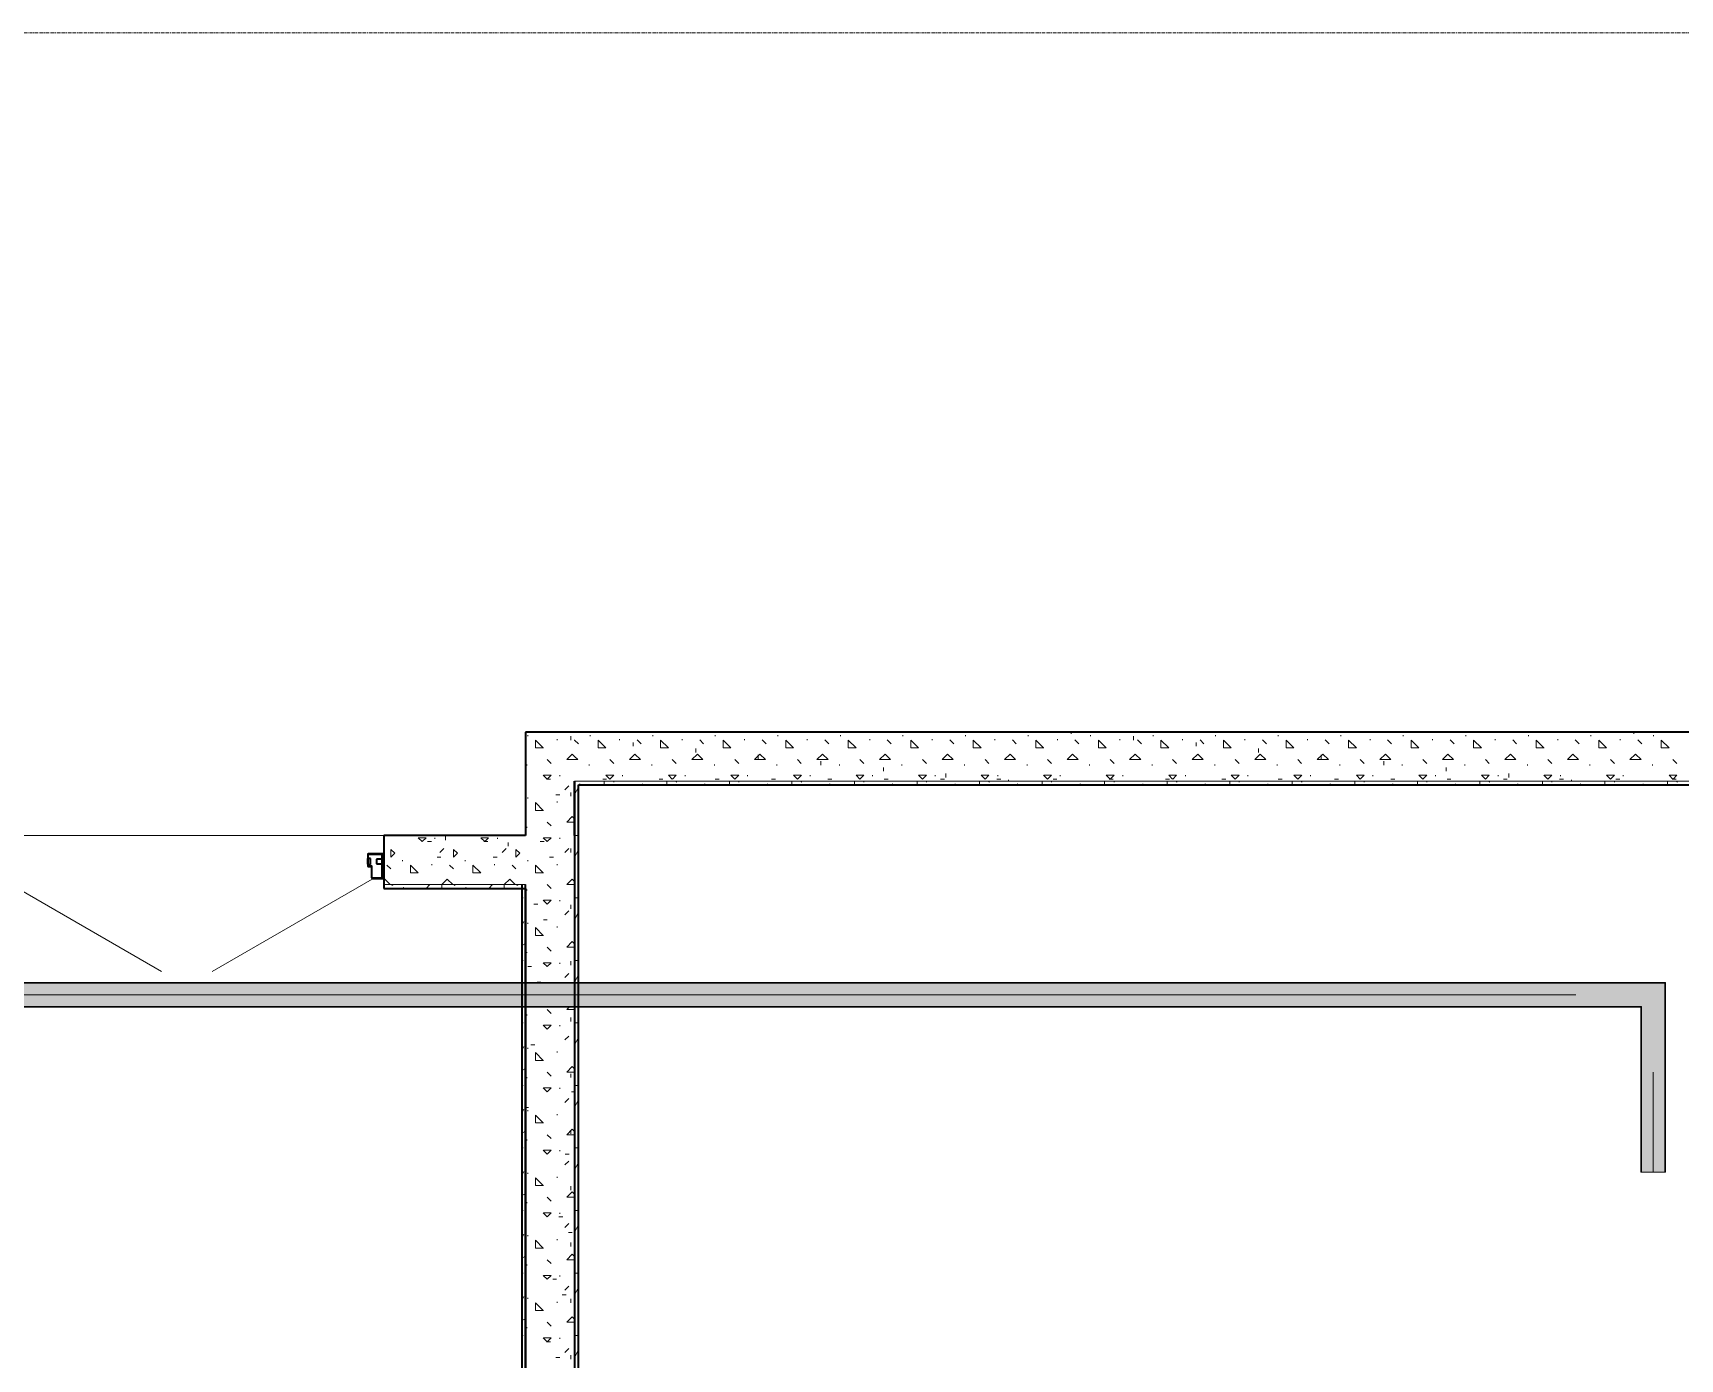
# Model space of a CAD drawing. Header units: millimetres. Extents: x -4948 to 42228, y -4856 to 69378.
# Drawn here: x 23359 to 30048, y 3105 to 8492 of the extents above; entities that cross this region are included whole.
import ezdxf

# ---------------------------------------------------------------- set-up
doc = ezdxf.new("R2010")
doc.units = ezdxf.units.MM
doc.linetypes.add('Линия сетки', pattern=[22.225, 12.7, -3.175, 3.175, -3.175])
for name, color, linetype, lineweight in [('A-DOOR', 31, 'Continuous', 13), ('A-DOOR-FRAM', 31, 'Continuous', 13), ('A-FLOR', 192, 'Continuous', 13), ('A-WALL', 113, 'Continuous', 13), ('A-WALL-PATT', 111, 'Continuous', 13), ('E-CABL-TRAY', 211, 'Continuous', 9), ('E-CABL-TRAY-CNTR', 211, 'Continuous', 9), ('I-WALL', 2, 'Continuous', 13), ('S-GRID', 1, 'Continuous', 30)]:
    doc.layers.add(name, color=color, linetype=linetype, lineweight=lineweight)

# ---------------------------------------------------------------- blocks, each defined once
blk = doc.blocks.new('27ELB-RD-AR-0000-BIM_rvt-1-1 этаж отм_ _0_000 лотки')
at = {"layer": 'A-DOOR', "color": 252, "lineweight": 18}
for p, q in [((23880.5, 4679.8), (23221.9, 5060.1)), ((24087.2, 4679.8), (24745.9, 5060.1))]:
    blk.add_line(p, q, dxfattribs=at)
at = {"layer": 'A-DOOR-FRAM', "color": 252, "lineweight": 35}
for p, q in [((24718.9, 5154.6), (24718.9, 5108.6)), ((24718.9, 5154.6), (24718.9, 5108.6)), ((24720.4, 5108.6), (24720.4, 5154.6)), ((24781.4, 5157.1), (24721.4, 5157.1)), ((24781.4, 5157.1), (24721.4, 5157.1)), ((24721.4, 5155.6), (24781.4, 5155.6)), ((24777.4, 5153.6), (24782.4, 5153.6)), ((24777.4, 5060.6), (24777.4, 5153.6)), ((24782.4, 5154.6), (24782.4, 5137.1)), ((24783.9, 5137.1), (24783.9, 5154.6)), ((24729.7, 5138.6), (24720.4, 5138.6)), ((24720.4, 5113.6), (24729.7, 5113.6)), ((24732.9, 5107.6), (24721.4, 5107.6)), ((24721.4, 5106.1), (24732.9, 5106.1)), ((24721.4, 5106.1), (24732.9, 5106.1)), ((24729.7, 5113.6), (24729.7, 5138.6)), ((24733.9, 5105.1), (24733.9, 5059.6)), ((24733.9, 5105.1), (24733.9, 5059.6)), ((24735.4, 5059.6), (24735.4, 5105.1)), ((24753.9, 5135.1), (24753.9, 5117.2)), ((24756.4, 5135.1), (24753.9, 5135.1)), ((24753.9, 5117.2), (24756.4, 5117.2)), ((24777.4, 5135.1), (24756.4, 5135.1)), ((24756.4, 5117.2), (24777.4, 5117.2)), ((24782.4, 5137.1), (24782.4, 5077.1)), ((24782.4, 5137.1), (24783.9, 5137.1)), ((24782.4, 5111.6), (24785.4, 5111.6)), ((24785.4, 5140.6), (24783.9, 5140.6)), ((24783.9, 5137.1), (24783.9, 5111.6)), ((24785.4, 5111.6), (24785.4, 5140.6)), ((24781.4, 5058.6), (24736.4, 5058.6)), ((24736.4, 5057.1), (24781.4, 5057.1)), ((24736.4, 5057.1), (24781.4, 5057.1)), ((24777.4, 5060.6), (24782.4, 5060.6)), ((24782.4, 5077.1), (24783.9, 5077.1)), ((24782.4, 5077.1), (24782.4, 5059.6)), ((24783.9, 5059.6), (24783.9, 5077.1))]:
    blk.add_line(p, q, dxfattribs=at)
for centre, radius, start, end in [((24721.4, 5154.6), 2.5, 90, 180), ((24721.4, 5154.6), 2.5, 90, 180), ((24721.4, 5154.6), 1, 90, 180), ((24781.4, 5154.6), 2.5, 0, 90), ((24781.4, 5154.6), 2.5, 0, 90), ((24781.4, 5154.6), 1, 0, 90), ((24815.9, 5126.1), 98.3, 170.85216, 189.14784), ((24721.4, 5108.6), 2.5, 180, 270), ((24721.4, 5108.6), 2.5, 180, 270), ((24721.4, 5108.6), 1, 180, 270), ((24732.9, 5105.1), 2.5, 0, 90), ((24732.9, 5105.1), 1, 0, 90), ((24732.9, 5105.1), 1, 0, 90), ((24736.4, 5059.6), 2.5, 180, 270), ((24736.4, 5059.6), 2.5, 180, 270), ((24736.4, 5059.6), 1, 180, 270), ((24781.4, 5059.6), 2.5, 270, 0), ((24781.4, 5059.6), 1, 270, 0), ((24781.4, 5059.6), 2.5, 270, 0)]:
    blk.add_arc(centre, radius, start, end, dxfattribs=at)
at = {"layer": 'A-FLOR', "color": 252, "lineweight": 9}
blk.add_line((24783.9, 5232.1), (23183.9, 5232.1), dxfattribs=at)
at = {"layer": 'A-WALL', "color": 252, "lineweight": 9}
for p, q in [((25558.9, 5452.1), (33108.7, 5452.1)), ((33108.7, 5452.1), (25558.9, 5452.1)), ((24783.9, 5032.1), (25343.9, 5032.1)), ((25343.9, 5032.1), (24783.9, 5032.1)), ((25358.9, 5032.1), (25343.9, 5032.1)), ((25358.9, 5017.1), (25358.9, 5032.1))]:
    blk.add_line(p, q, dxfattribs=at)
at = {"layer": 'A-WALL-PATT', "color": 252, "linetype": 'Continuous', "lineweight": 9}
for p, q in [((25368.2, 5635.6), (25368.2, 5639.6)), ((25400, 5588), (25400, 5619.7)), ((25431.7, 5588), (25400, 5619.7)), ((25487.3, 5619.7), (25487.3, 5623.7)), ((25508, 5651.5), (25523.8, 5651.5)), ((25542.9, 5619.7), (25542.9, 5635.6)), ((25558.9, 5619.6), (25558.7, 5619.8)), ((25574.6, 5603.9), (25558.9, 5619.6)), ((25574.6, 5651.5), (25574.6, 5652.1)), ((25574.7, 5651.6), (25575.2, 5652.1)), ((25622.2, 5635.6), (25622.2, 5639.6)), ((25654, 5588), (25654, 5619.7)), ((25685.7, 5588), (25654, 5619.7)), ((25736.5, 5651.5), (25752.4, 5651.5)), ((25741.3, 5619.7), (25741.3, 5623.7)), ((25828.6, 5603.9), (25812.7, 5619.8)), ((25828.6, 5651.5), (25828.6, 5652.1)), ((25828.7, 5651.6), (25829.2, 5652.1)), ((25876.2, 5635.6), (25876.2, 5639.6)), ((25908, 5588), (25908, 5619.7)), ((25939.7, 5588), (25908, 5619.7)), ((25965.2, 5651.5), (25981, 5651.5)), ((25995.3, 5619.7), (25995.3, 5623.7)), ((26082.6, 5603.9), (26066.7, 5619.8)), ((26082.6, 5651.5), (26082.6, 5652.1)), ((26082.7, 5651.6), (26083.2, 5652.1)), ((26130.2, 5635.6), (26130.2, 5639.6)), ((26162, 5588), (26162, 5619.7)), ((26193.7, 5588), (26162, 5619.7)), ((26193.8, 5651.5), (26209.6, 5651.5)), ((26249.3, 5619.7), (26249.3, 5623.7)), ((26336.6, 5603.9), (26320.7, 5619.8)), ((26336.6, 5651.5), (26336.6, 5652.1)), ((26336.7, 5651.6), (26337.2, 5652.1)), ((26384.2, 5635.6), (26384.2, 5639.6)), ((26416, 5588), (26416, 5619.7)), ((26447.7, 5588), (26416, 5619.7)), ((26422.3, 5651.5), (26438.2, 5651.5)), ((26503.3, 5619.7), (26503.3, 5623.7)), ((26590.6, 5603.9), (26574.7, 5619.8)), ((26590.6, 5651.5), (26590.6, 5652.1)), ((26590.7, 5651.6), (26591.2, 5652.1)), ((26638.2, 5635.6), (26638.2, 5639.6)), ((26650.9, 5651.5), (26666.8, 5651.5)), ((26670, 5588), (26670, 5619.7)), ((26701.7, 5588), (26670, 5619.7)), ((26757.3, 5619.7), (26757.3, 5623.7)), ((26844.6, 5603.9), (26828.7, 5619.8)), ((26844.6, 5651.5), (26844.6, 5652.1)), ((26844.7, 5651.6), (26845.2, 5652.1)), ((26879.5, 5651.5), (26895.4, 5651.5)), ((26892.2, 5635.6), (26892.2, 5639.6)), ((26924, 5588), (26924, 5619.7)), ((26955.7, 5588), (26924, 5619.7)), ((27011.3, 5619.7), (27011.3, 5623.7)), ((27098.6, 5603.9), (27082.7, 5619.8)), ((27098.6, 5651.5), (27098.6, 5652.1)), ((27098.7, 5651.6), (27099.2, 5652.1)), ((27108.1, 5651.5), (27124, 5651.5)), ((27146.2, 5635.6), (27146.2, 5639.6)), ((27178, 5588), (27178, 5619.7)), ((27209.7, 5588), (27178, 5619.7)), ((27265.3, 5619.7), (27265.3, 5623.7)), ((27336.7, 5651.5), (27352.6, 5651.5)), ((27352.6, 5603.9), (27336.7, 5619.8)), ((27352.6, 5651.5), (27352.6, 5652.1)), ((27352.7, 5651.6), (27353.2, 5652.1)), ((27400.2, 5635.6), (27400.2, 5639.6)), ((27432, 5588), (27432, 5619.7)), ((27463.7, 5588), (27432, 5619.7)), ((27519.3, 5619.7), (27519.3, 5623.7)), ((27565.3, 5651.5), (27581.2, 5651.5)), ((27574.9, 5645.1), (27574.9, 5652.1)), ((27606.6, 5603.9), (27590.7, 5619.8)), ((27606.6, 5651.5), (27606.6, 5652.1)), ((27606.7, 5651.6), (27607.2, 5652.1)), ((27654.2, 5635.6), (27654.2, 5639.6)), ((27686, 5588), (27686, 5619.7)), ((27717.7, 5588), (27686, 5619.7)), ((27773.3, 5619.7), (27773.3, 5623.7)), ((27793.9, 5651.5), (27809.8, 5651.5)), ((27828.9, 5619.7), (27828.9, 5635.6)), ((27860.6, 5603.9), (27844.7, 5619.8)), ((27860.6, 5651.5), (27860.6, 5652.1)), ((27860.7, 5651.6), (27861.2, 5652.1)), ((27908.2, 5635.6), (27908.2, 5639.6)), ((27940, 5588), (27940, 5619.7)), ((27971.7, 5588), (27940, 5619.7)), ((28022.5, 5651.5), (28038.4, 5651.5)), ((28027.3, 5619.7), (28027.3, 5623.7)), ((28114.6, 5603.9), (28098.7, 5619.8)), ((28114.6, 5651.5), (28114.6, 5652.1)), ((28114.7, 5651.6), (28115.2, 5652.1)), ((28162.2, 5635.6), (28162.2, 5639.6)), ((28194, 5588), (28194, 5619.7)), ((28225.7, 5588), (28194, 5619.7)), ((28251.1, 5651.5), (28267, 5651.5)), ((28281.3, 5619.7), (28281.3, 5623.7)), ((28368.6, 5603.9), (28352.7, 5619.8)), ((28368.6, 5651.5), (28368.6, 5652.1)), ((28368.7, 5651.6), (28369.2, 5652.1)), ((28416.2, 5635.6), (28416.2, 5639.6)), ((28448, 5588), (28448, 5619.7)), ((28479.7, 5588), (28448, 5619.7)), ((28479.7, 5651.5), (28495.6, 5651.5)), ((28535.3, 5619.7), (28535.3, 5623.7)), ((28622.6, 5603.9), (28606.7, 5619.8)), ((28622.6, 5651.5), (28622.6, 5652.1)), ((28622.7, 5651.6), (28623.2, 5652.1)), ((28670.2, 5635.6), (28670.2, 5639.6)), ((28702, 5588), (28702, 5619.7)), ((28733.7, 5588), (28702, 5619.7)), ((28708.3, 5651.5), (28724.2, 5651.5)), ((28789.3, 5619.7), (28789.3, 5623.7)), ((28876.6, 5603.9), (28860.7, 5619.8)), ((28876.6, 5651.5), (28876.6, 5652.1)), ((28876.7, 5651.6), (28877.2, 5652.1)), ((28924.2, 5635.6), (28924.2, 5639.6)), ((28936.9, 5651.5), (28952.8, 5651.5)), ((28956, 5588), (28956, 5619.7)), ((28987.7, 5588), (28956, 5619.7)), ((29043.3, 5619.7), (29043.3, 5623.7)), ((29130.6, 5603.9), (29114.7, 5619.8)), ((29130.6, 5651.5), (29130.6, 5652.1)), ((29130.7, 5651.6), (29131.2, 5652.1)), ((29165.5, 5651.5), (29181.4, 5651.5)), ((29178.2, 5635.6), (29178.2, 5639.6)), ((29210, 5588), (29210, 5619.7)), ((29241.7, 5588), (29210, 5619.7)), ((29297.3, 5619.7), (29297.3, 5623.7)), ((29384.6, 5603.9), (29368.7, 5619.8)), ((29384.6, 5651.5), (29384.6, 5652.1)), ((29384.7, 5651.6), (29385.2, 5652.1)), ((29394.1, 5651.5), (29410, 5651.5)), ((29432.2, 5635.6), (29432.2, 5639.6)), ((29464, 5588), (29464, 5619.7)), ((29495.7, 5588), (29464, 5619.7)), ((29551.3, 5619.7), (29551.3, 5623.7)), ((29622.7, 5651.5), (29638.6, 5651.5)), ((29638.6, 5603.9), (29622.7, 5619.8)), ((29638.6, 5651.5), (29638.6, 5652.1)), ((29638.7, 5651.6), (29639.2, 5652.1)), ((29686.2, 5635.6), (29686.2, 5639.6)), ((29718, 5588), (29718, 5619.7)), ((29749.7, 5588), (29718, 5619.7)), ((29805.3, 5619.7), (29805.3, 5623.7)), ((29851.3, 5651.5), (29867.2, 5651.5)), ((29860.9, 5645.1), (29860.9, 5652.1)), ((29892.6, 5603.9), (29876.7, 5619.8)), ((29892.6, 5651.5), (29892.6, 5652.1)), ((29892.7, 5651.6), (29893.2, 5652.1)), ((29940.2, 5635.6), (29940.2, 5639.6)), ((29972, 5588), (29972, 5619.7)), ((30003.7, 5588), (29972, 5619.7)), ((25400, 5588), (25431.8, 5588)), ((25527, 5540.4), (25549.4, 5562.8)), ((25558.9, 5553.4), (25549.4, 5562.8)), ((25571.9, 5540.4), (25558.9, 5553.4)), ((25654, 5588), (25685.8, 5588)), ((25781, 5540.4), (25803.4, 5562.8)), ((25796.9, 5594.3), (25796.9, 5610.2)), ((25825.9, 5540.4), (25803.4, 5562.8)), ((25908, 5588), (25939.8, 5588)), ((26035, 5540.4), (26057.4, 5562.8)), ((26050.9, 5568.9), (26050.9, 5584.8)), ((26079.9, 5540.4), (26057.4, 5562.8)), ((26162, 5588), (26193.8, 5588)), ((26289, 5540.4), (26311.4, 5562.8)), ((26304.9, 5543.5), (26304.9, 5559.4)), ((26333.9, 5540.4), (26311.4, 5562.8)), ((26416, 5588), (26447.8, 5588)), ((26543, 5540.4), (26565.4, 5562.8)), ((26587.9, 5540.4), (26565.4, 5562.8)), ((26670, 5588), (26701.8, 5588)), ((26797, 5540.4), (26819.4, 5562.8)), ((26841.9, 5540.4), (26819.4, 5562.8)), ((26924, 5588), (26955.8, 5588)), ((27051, 5540.4), (27073.4, 5562.8)), ((27095.9, 5540.4), (27073.4, 5562.8)), ((27178, 5588), (27209.8, 5588)), ((27305, 5540.4), (27327.4, 5562.8)), ((27349.9, 5540.4), (27327.4, 5562.8)), ((27432, 5588), (27463.8, 5588)), ((27559, 5540.4), (27581.4, 5562.8)), ((27603.9, 5540.4), (27581.4, 5562.8)), ((27686, 5588), (27717.8, 5588)), ((27813, 5540.4), (27835.4, 5562.8)), ((27857.9, 5540.4), (27835.4, 5562.8)), ((27940, 5588), (27971.8, 5588)), ((28067, 5540.4), (28089.4, 5562.8)), ((28082.9, 5594.3), (28082.9, 5610.2)), ((28111.9, 5540.4), (28089.4, 5562.8)), ((28194, 5588), (28225.8, 5588)), ((28321, 5540.4), (28343.4, 5562.8)), ((28336.9, 5568.9), (28336.9, 5584.8)), ((28365.9, 5540.4), (28343.4, 5562.8)), ((28448, 5588), (28479.7, 5588)), ((28575, 5540.4), (28597.4, 5562.8)), ((28590.9, 5543.5), (28590.9, 5559.4)), ((28619.9, 5540.4), (28597.4, 5562.8)), ((28702, 5588), (28733.8, 5588)), ((28829, 5540.4), (28851.4, 5562.8)), ((28873.9, 5540.4), (28851.4, 5562.8)), ((28956, 5588), (28987.8, 5588)), ((29083, 5540.4), (29105.4, 5562.8)), ((29127.9, 5540.4), (29105.4, 5562.8)), ((29210, 5588), (29241.8, 5588)), ((29337, 5540.4), (29359.4, 5562.8)), ((29381.9, 5540.4), (29359.4, 5562.8)), ((29464, 5588), (29495.8, 5588)), ((29591, 5540.4), (29613.4, 5562.8)), ((29635.9, 5540.4), (29613.4, 5562.8)), ((29718, 5588), (29749.8, 5588)), ((29845, 5540.4), (29867.4, 5562.8)), ((29889.9, 5540.4), (29867.4, 5562.8)), ((29972, 5588), (30003.8, 5588)), ((25364.3, 5516.6), (25364.3, 5520.5)), ((25463.5, 5524.5), (25447.6, 5540.4)), ((25527, 5540.4), (25558.9, 5540.4)), ((25558.9, 5540.4), (25571.9, 5540.4)), ((25618.3, 5516.6), (25618.3, 5520.5)), ((25717.5, 5524.5), (25701.6, 5540.4)), ((25781, 5540.4), (25825.9, 5540.4)), ((25872.3, 5516.6), (25872.3, 5520.5)), ((25971.5, 5524.5), (25955.6, 5540.4)), ((26035, 5540.4), (26079.9, 5540.4)), ((26126.3, 5516.6), (26126.3, 5520.5)), ((26225.5, 5524.5), (26209.6, 5540.4)), ((26289, 5540.4), (26333.9, 5540.4)), ((26380.3, 5516.6), (26380.3, 5520.5)), ((26479.5, 5524.5), (26463.6, 5540.4)), ((26543, 5540.4), (26587.9, 5540.4)), ((26558.9, 5518.1), (26558.9, 5534)), ((26634.3, 5516.6), (26634.3, 5520.5)), ((26733.5, 5524.5), (26717.6, 5540.4)), ((26797, 5540.4), (26841.9, 5540.4)), ((26812.9, 5492.7), (26812.9, 5508.6)), ((26888.3, 5516.6), (26888.3, 5520.5)), ((26987.5, 5524.5), (26971.6, 5540.4)), ((27051, 5540.4), (27095.9, 5540.4)), ((27142.3, 5516.6), (27142.3, 5520.5)), ((27241.5, 5524.5), (27225.6, 5540.4)), ((27305, 5540.4), (27349.9, 5540.4)), ((27396.3, 5516.6), (27396.3, 5520.5)), ((27495.5, 5524.5), (27479.6, 5540.4)), ((27559, 5540.4), (27603.9, 5540.4)), ((27650.3, 5516.6), (27650.3, 5520.5)), ((27749.5, 5524.5), (27733.6, 5540.4)), ((27813, 5540.4), (27857.9, 5540.4)), ((27904.3, 5516.6), (27904.3, 5520.5)), ((28003.5, 5524.5), (27987.6, 5540.4)), ((28067, 5540.4), (28111.9, 5540.4)), ((28158.3, 5516.6), (28158.3, 5520.5)), ((28257.5, 5524.5), (28241.6, 5540.4)), ((28321, 5540.4), (28365.9, 5540.4)), ((28412.3, 5516.6), (28412.3, 5520.5)), ((28511.5, 5524.5), (28495.6, 5540.4)), ((28575, 5540.4), (28619.9, 5540.4)), ((28666.3, 5516.6), (28666.3, 5520.5)), ((28765.5, 5524.5), (28749.6, 5540.4)), ((28829, 5540.4), (28873.9, 5540.4)), ((28844.9, 5518.1), (28844.9, 5534)), ((28920.3, 5516.6), (28920.3, 5520.5)), ((29019.5, 5524.5), (29003.6, 5540.4)), ((29083, 5540.4), (29127.9, 5540.4)), ((29098.9, 5492.7), (29098.9, 5508.6)), ((29174.3, 5516.6), (29174.3, 5520.5)), ((29273.5, 5524.5), (29257.6, 5540.4)), ((29337, 5540.4), (29381.9, 5540.4)), ((29428.3, 5516.6), (29428.3, 5520.5)), ((29527.5, 5524.5), (29511.6, 5540.4)), ((29591, 5540.4), (29635.9, 5540.4)), ((29682.3, 5516.6), (29682.3, 5520.5)), ((29781.5, 5524.5), (29765.6, 5540.4)), ((29845, 5540.4), (29889.9, 5540.4)), ((29936.3, 5516.6), (29936.3, 5520.5)), ((30035.5, 5524.5), (30019.6, 5540.4)), ((25447.6, 5461), (25431.7, 5476.9)), ((25431.8, 5476.9), (25463.5, 5476.9)), ((25444.5, 5461), (25460.3, 5461)), ((25447.7, 5461.1), (25463.6, 5476.9)), ((25499.2, 5472.9), (25499.2, 5476.9)), ((25519.1, 5417.4), (25535, 5433.3)), ((25558.9, 5397.9), (25573.9, 5427.9)), ((25578.5, 5437.1), (25580.7, 5441.5)), ((25673, 5461), (25688.9, 5461)), ((25679.4, 5437.1), (25679.4, 5452.1)), ((25701.6, 5461), (25685.7, 5476.9)), ((25685.8, 5476.9), (25717.5, 5476.9)), ((25701.7, 5461.1), (25717.6, 5476.9)), ((25717.4, 5448.2), (25719.3, 5452.1)), ((25753.2, 5472.9), (25753.2, 5476.9)), ((25771.3, 5437.1), (25774.3, 5438.6)), ((25832.5, 5437.1), (25834.7, 5441.5)), ((25901.7, 5461), (25917.5, 5461)), ((25933.4, 5437.1), (25933.4, 5452.1)), ((25955.6, 5461), (25939.7, 5476.9)), ((25939.8, 5476.9), (25971.5, 5476.9)), ((25955.7, 5461.1), (25971.6, 5476.9)), ((25971.4, 5448.2), (25973.3, 5452.1)), ((26007.2, 5472.9), (26007.2, 5476.9)), ((26025.3, 5437.1), (26028.3, 5438.6)), ((26086.5, 5437.1), (26088.7, 5441.5)), ((26130.2, 5461), (26146.1, 5461)), ((26187.4, 5437.1), (26187.4, 5452.1)), ((26209.6, 5461), (26193.7, 5476.9)), ((26193.8, 5476.9), (26225.5, 5476.9)), ((26209.7, 5461.1), (26225.6, 5476.9)), ((26225.4, 5448.2), (26227.3, 5452.1)), ((26261.2, 5472.9), (26261.2, 5476.9)), ((26279.3, 5437.1), (26282.3, 5438.6)), ((26340.5, 5437.1), (26342.7, 5441.5)), ((26358.8, 5461), (26374.7, 5461)), ((26441.4, 5437.1), (26441.4, 5452.1)), ((26463.6, 5461), (26447.7, 5476.9)), ((26447.8, 5476.9), (26479.5, 5476.9)), ((26463.7, 5461.1), (26479.6, 5476.9)), ((26479.4, 5448.2), (26481.3, 5452.1)), ((26515.2, 5472.9), (26515.2, 5476.9)), ((26533.3, 5437.1), (26536.3, 5438.6)), ((26587.4, 5461), (26603.3, 5461)), ((26594.5, 5437.1), (26596.7, 5441.5)), ((26695.4, 5437.1), (26695.4, 5452.1)), ((26717.6, 5461), (26701.7, 5476.9)), ((26701.8, 5476.9), (26733.5, 5476.9)), ((26717.7, 5461.1), (26733.6, 5476.9)), ((26733.4, 5448.2), (26735.3, 5452.1)), ((26769.2, 5472.9), (26769.2, 5476.9)), ((26787.3, 5437.1), (26790.3, 5438.6)), ((26816, 5461), (26831.9, 5461)), ((26848.5, 5437.1), (26850.7, 5441.5)), ((26949.4, 5437.1), (26949.4, 5452.1)), ((26971.6, 5461), (26955.7, 5476.9)), ((26955.8, 5476.9), (26987.5, 5476.9)), ((26971.7, 5461.1), (26987.6, 5476.9)), ((26987.4, 5448.2), (26989.3, 5452.1)), ((27023.2, 5472.9), (27023.2, 5476.9)), ((27041.3, 5437.1), (27044.3, 5438.6)), ((27044.6, 5461), (27060.5, 5461)), ((27066.9, 5467.3), (27066.9, 5483.2)), ((27102.5, 5437.1), (27104.7, 5441.5)), ((27203.4, 5437.1), (27203.4, 5452.1)), ((27225.6, 5461), (27209.7, 5476.9)), ((27209.8, 5476.9), (27241.5, 5476.9)), ((27225.7, 5461.1), (27241.6, 5476.9)), ((27241.4, 5448.2), (27243.3, 5452.1)), ((27273.2, 5461), (27289.1, 5461)), ((27277.2, 5472.9), (27277.2, 5476.9)), ((27295.3, 5437.1), (27298.3, 5438.6)), ((27320.9, 5452.1), (27320.9, 5457.8)), ((27356.5, 5437.1), (27358.7, 5441.5)), ((27457.4, 5437.1), (27457.4, 5452.1)), ((27479.6, 5461), (27463.7, 5476.9)), ((27463.8, 5476.9), (27495.5, 5476.9)), ((27479.7, 5461.1), (27495.6, 5476.9)), ((27495.4, 5448.2), (27497.3, 5452.1)), ((27501.8, 5461), (27517.7, 5461)), ((27531.2, 5472.9), (27531.2, 5476.9)), ((27549.3, 5437.1), (27552.3, 5438.6)), ((27610.5, 5437.1), (27612.7, 5441.5)), ((27711.4, 5437.1), (27711.4, 5452.1)), ((27733.6, 5461), (27717.7, 5476.9)), ((27717.8, 5476.9), (27749.5, 5476.9)), ((27730.4, 5461), (27746.3, 5461)), ((27733.7, 5461.1), (27749.6, 5476.9)), ((27749.4, 5448.2), (27751.3, 5452.1)), ((27785.2, 5472.9), (27785.2, 5476.9)), ((27803.3, 5437.1), (27806.3, 5438.6)), ((27864.5, 5437.1), (27866.7, 5441.5)), ((27959, 5461), (27974.9, 5461)), ((27965.4, 5437.1), (27965.4, 5452.1)), ((27987.6, 5461), (27971.7, 5476.9)), ((27971.8, 5476.9), (28003.5, 5476.9)), ((27987.7, 5461.1), (28003.6, 5476.9)), ((28003.4, 5448.2), (28005.3, 5452.1)), ((28039.2, 5472.9), (28039.2, 5476.9)), ((28057.3, 5437.1), (28060.3, 5438.6)), ((28118.5, 5437.1), (28120.7, 5441.5)), ((28187.6, 5461), (28203.5, 5461)), ((28219.4, 5437.1), (28219.4, 5452.1)), ((28241.6, 5461), (28225.7, 5476.9)), ((28225.8, 5476.9), (28257.5, 5476.9)), ((28241.7, 5461.1), (28257.6, 5476.9)), ((28257.4, 5448.2), (28259.3, 5452.1)), ((28293.2, 5472.9), (28293.2, 5476.9)), ((28311.3, 5437.1), (28314.3, 5438.6)), ((28372.5, 5437.1), (28374.7, 5441.5)), ((28416.2, 5461), (28432.1, 5461)), ((28473.4, 5437.1), (28473.4, 5452.1)), ((28495.6, 5461), (28479.7, 5476.9)), ((28479.7, 5476.9), (28511.5, 5476.9)), ((28495.7, 5461.1), (28511.6, 5476.9)), ((28511.4, 5448.2), (28513.3, 5452.1)), ((28547.2, 5472.9), (28547.2, 5476.9)), ((28565.3, 5437.1), (28568.3, 5438.6)), ((28626.5, 5437.1), (28628.7, 5441.5)), ((28644.8, 5461), (28660.7, 5461)), ((28727.4, 5437.1), (28727.4, 5452.1)), ((28749.6, 5461), (28733.7, 5476.9)), ((28733.8, 5476.9), (28765.5, 5476.9)), ((28749.7, 5461.1), (28765.6, 5476.9)), ((28765.4, 5448.2), (28767.3, 5452.1)), ((28801.2, 5472.9), (28801.2, 5476.9)), ((28819.3, 5437.1), (28822.3, 5438.6)), ((28873.4, 5461), (28889.3, 5461)), ((28880.5, 5437.1), (28882.7, 5441.5)), ((28981.4, 5437.1), (28981.4, 5452.1)), ((29003.6, 5461), (28987.7, 5476.9)), ((28987.8, 5476.9), (29019.5, 5476.9)), ((29003.7, 5461.1), (29019.6, 5476.9)), ((29019.4, 5448.2), (29021.3, 5452.1)), ((29055.2, 5472.9), (29055.2, 5476.9)), ((29073.3, 5437.1), (29076.3, 5438.6)), ((29102, 5461), (29117.9, 5461)), ((29134.5, 5437.1), (29136.7, 5441.5)), ((29235.4, 5437.1), (29235.4, 5452.1)), ((29257.6, 5461), (29241.7, 5476.9)), ((29241.8, 5476.9), (29273.5, 5476.9)), ((29257.7, 5461.1), (29273.6, 5476.9)), ((29273.4, 5448.2), (29275.3, 5452.1)), ((29309.2, 5472.9), (29309.2, 5476.9)), ((29327.3, 5437.1), (29330.3, 5438.6)), ((29330.6, 5461), (29346.5, 5461)), ((29352.9, 5467.3), (29352.9, 5483.2)), ((29388.5, 5437.1), (29390.7, 5441.5)), ((29489.4, 5437.1), (29489.4, 5452.1)), ((29511.6, 5461), (29495.7, 5476.9)), ((29495.8, 5476.9), (29527.5, 5476.9)), ((29511.7, 5461.1), (29527.6, 5477)), ((29527.4, 5448.2), (29529.3, 5452.1)), ((29559.2, 5461), (29575.1, 5461)), ((29563.2, 5472.9), (29563.2, 5476.9)), ((29581.3, 5437.1), (29584.3, 5438.6)), ((29606.9, 5452.1), (29606.9, 5457.8)), ((29642.5, 5437.1), (29644.7, 5441.5)), ((29743.4, 5437.1), (29743.4, 5452.1)), ((29765.6, 5461), (29749.7, 5476.9)), ((29749.8, 5476.9), (29781.5, 5476.9)), ((29765.7, 5461.1), (29781.6, 5477)), ((29781.4, 5448.2), (29783.3, 5452.1)), ((29787.8, 5461), (29803.7, 5461)), ((29817.2, 5472.9), (29817.2, 5476.9)), ((29835.3, 5437.1), (29838.3, 5438.6)), ((29896.5, 5437.1), (29898.7, 5441.5)), ((29997.4, 5437.1), (29997.4, 5452.1)), ((30019.6, 5461), (30003.7, 5476.9)), ((30003.8, 5476.9), (30035.5, 5476.9)), ((30016.4, 5461), (30032.3, 5461)), ((30019.7, 5461.1), (30035.6, 5477)), ((30035.4, 5448.2), (30037.3, 5452.1)), ((25368.2, 5381.6), (25368.2, 5385.6)), ((25400, 5334), (25400, 5365.7)), ((25431.7, 5334), (25400, 5365.7)), ((25482.5, 5397.5), (25498.4, 5397.5)), ((25487.3, 5365.7), (25487.3, 5369.7)), ((25542.9, 5391.1), (25542.9, 5407)), ((25558.9, 5365.6), (25558.7, 5365.8)), ((25400, 5334), (25431.8, 5334)), ((25463.5, 5270.5), (25447.6, 5286.4)), ((25527, 5286.4), (25549.4, 5308.8)), ((25527, 5286.4), (25558.9, 5286.4)), ((25558.9, 5299.4), (25549.4, 5308.8)), ((24939.6, 5207), (24923.7, 5222.9)), ((24923.8, 5222.9), (24955.5, 5222.9)), ((24939.7, 5207.1), (24955.6, 5222.9)), ((24991.2, 5218.9), (24991.2, 5222.9)), ((25034.9, 5213.3), (25034.9, 5229.2)), ((25193.6, 5207), (25177.7, 5222.9)), ((25177.8, 5222.9), (25209.5, 5222.9)), ((25193.7, 5207.1), (25209.6, 5222.9)), ((25245.2, 5218.9), (25245.2, 5222.9)), ((25364.3, 5262.6), (25364.3, 5266.5)), ((25447.6, 5207), (25431.7, 5222.9)), ((25431.8, 5222.9), (25463.5, 5222.9)), ((25447.7, 5207.1), (25463.6, 5222.9)), ((25499.2, 5218.9), (25499.2, 5222.9)), ((25558.9, 5232.4), (25573.9, 5232.4)), ((24828.5, 5159.4), (24812.6, 5175.3)), ((24812.6, 5143.5), (24812.6, 5175.2)), ((24812.7, 5143.6), (24828.6, 5159.4)), ((24961.8, 5207), (24977.7, 5207)), ((25011.1, 5163.4), (25027, 5179.3)), ((25082.5, 5159.4), (25066.6, 5175.3)), ((25066.6, 5143.5), (25066.6, 5175.2)), ((25066.7, 5143.6), (25082.6, 5159.4)), ((25190.5, 5207), (25206.3, 5207)), ((25265.1, 5163.4), (25281, 5179.3)), ((25288.9, 5187.9), (25288.9, 5203.8)), ((25336.5, 5159.4), (25320.6, 5175.3)), ((25320.6, 5143.5), (25320.6, 5175.2)), ((25320.7, 5143.6), (25336.6, 5159.4)), ((25419, 5207), (25434.9, 5207)), ((25519.1, 5163.4), (25535, 5179.3)), ((25542.9, 5162.5), (25542.9, 5178.4)), ((25558.9, 5143.9), (25573.9, 5173.9)), ((24783.9, 5143.5), (24787.2, 5143.5)), ((24812.6, 5095.9), (24796.7, 5111.8)), ((24860.2, 5127.6), (24860.2, 5131.6)), ((24892, 5080), (24892, 5111.7)), ((24923.7, 5080), (24892, 5111.7)), ((24979.3, 5111.7), (24979.3, 5115.7)), ((25000, 5143.5), (25015.8, 5143.5)), ((25066.6, 5095.9), (25050.7, 5111.8)), ((25114.2, 5127.6), (25114.2, 5131.6)), ((25146, 5080), (25146, 5111.7)), ((25177.7, 5080), (25146, 5111.7)), ((25228.5, 5143.5), (25244.4, 5143.5)), ((25233.3, 5111.7), (25233.3, 5115.7)), ((25320.6, 5095.9), (25304.7, 5111.8)), ((25368.2, 5127.6), (25368.2, 5131.6)), ((25400, 5080), (25400, 5111.7)), ((25431.7, 5080), (25400, 5111.7)), ((25457.2, 5143.5), (25473, 5143.5)), ((25487.3, 5111.7), (25487.3, 5115.7)), ((25558.9, 5111.6), (25558.7, 5111.8)), ((24783.9, 5051.2), (24787.4, 5054.8)), ((24783.9, 5032.4), (24809.9, 5032.4)), ((24809.9, 5032.4), (24787.4, 5054.8)), ((24815.8, 5029.2), (24821.6, 5032.1)), ((24866.2, 5017.1), (24863.5, 5022.6)), ((24892, 5080), (24923.8, 5080)), ((24939.9, 5032.1), (24939.6, 5032.4)), ((24956.1, 5017.1), (24971.1, 5032.1)), ((25019, 5032.4), (25041.4, 5054.8)), ((25019, 5032.4), (25063.9, 5032.4)), ((25019, 5017.1), (25019, 5032.1)), ((25063.9, 5032.4), (25041.4, 5054.8)), ((25069.8, 5029.2), (25075.6, 5032.1)), ((25120.2, 5017.1), (25117.5, 5022.6)), ((25146, 5080), (25177.8, 5080)), ((25193.9, 5032.1), (25193.6, 5032.4)), ((25210.1, 5017.1), (25225.1, 5032.1)), ((25273, 5032.4), (25295.4, 5054.8)), ((25273, 5032.4), (25317.9, 5032.4)), ((25273, 5017.1), (25273, 5032.1)), ((25317.9, 5032.4), (25295.4, 5054.8)), ((25323.8, 5029.2), (25329.6, 5032.1)), ((25400, 5080), (25431.8, 5080)), ((25463.5, 5016.5), (25447.6, 5032.4)), ((25527, 5032.4), (25549.4, 5054.8)), ((25527, 5032.4), (25558.9, 5032.4)), ((25558.9, 5045.4), (25549.4, 5054.8)), ((25343.9, 4978.4), (25349.2, 4978.4)), ((25364.3, 5008.6), (25364.3, 5012.5)), ((25393.7, 4953), (25409.5, 4953)), ((25447.6, 4953), (25431.7, 4968.9)), ((25431.8, 4968.9), (25463.5, 4968.9)), ((25447.7, 4953.1), (25463.6, 4968.9)), ((25499.2, 4964.9), (25499.2, 4968.9)), ((25558.9, 4978.4), (25573.9, 4978.4)), ((25431.8, 4889.5), (25447.6, 4889.5)), ((25519.1, 4909.4), (25535, 4925.3)), ((25542.9, 4933.9), (25542.9, 4949.8)), ((25558.9, 4889.9), (25573.9, 4919.9)), ((25343.9, 4866.3), (25352.1, 4882.7)), ((25368.2, 4873.6), (25368.2, 4877.6)), ((25400, 4826), (25400, 4857.7)), ((25431.7, 4826), (25400, 4857.7)), ((25400, 4826), (25431.8, 4826)), ((25487.3, 4857.7), (25487.3, 4861.7)), ((25558.9, 4857.6), (25558.7, 4857.8)), ((25343.9, 4785.2), (25358.9, 4792.7)), ((25364.3, 4754.6), (25364.3, 4758.5)), ((25463.5, 4762.5), (25447.6, 4778.4)), ((25527, 4778.4), (25549.4, 4800.8)), ((25527, 4778.4), (25558.9, 4778.4)), ((25558.9, 4791.4), (25549.4, 4800.8)), ((25343.9, 4724.4), (25349.2, 4724.4)), ((25368.2, 4699), (25384.1, 4699)), ((25447.6, 4699), (25431.7, 4714.9)), ((25431.8, 4714.9), (25463.5, 4714.9)), ((25447.7, 4699.1), (25463.6, 4714.9)), ((25499.2, 4710.9), (25499.2, 4714.9)), ((25542.9, 4705.3), (25542.9, 4721.2)), ((25558.9, 4724.4), (25573.9, 4724.4)), ((25406.3, 4635.5), (25422.2, 4635.5)), ((25519.1, 4655.4), (25535, 4671.3)), ((25558.9, 4635.9), (25573.9, 4665.9)), ((25343.9, 4531.2), (25350.8, 4534.7)), ((25364.3, 4500.6), (25364.3, 4504.5)), ((25463.5, 4508.5), (25447.6, 4524.4)), ((25527, 4524.4), (25537.3, 4534.7)), ((25527, 4524.4), (25558.9, 4524.4)), ((25542.9, 4476.7), (25542.9, 4492.6)), ((25343.9, 4470.4), (25349.2, 4470.4)), ((25447.6, 4445), (25431.7, 4460.9)), ((25431.8, 4460.9), (25463.5, 4460.9)), ((25447.7, 4445.1), (25463.6, 4460.9)), ((25499.2, 4456.9), (25499.2, 4460.9)), ((25519.1, 4401.4), (25535, 4417.3)), ((25558.9, 4470.4), (25573.9, 4470.4)), ((25343.9, 4358.3), (25352.1, 4374.7)), ((25368.2, 4365.6), (25368.2, 4369.6)), ((25381, 4381.5), (25396.8, 4381.5)), ((25400, 4318), (25400, 4349.7)), ((25431.7, 4318), (25400, 4349.7)), ((25487.3, 4349.7), (25487.3, 4353.7)), ((25558.9, 4349.6), (25558.7, 4349.8)), ((25558.9, 4381.9), (25573.9, 4411.9)), ((25343.9, 4277.2), (25358.9, 4284.7)), ((25400, 4318), (25431.8, 4318)), ((25527, 4270.4), (25549.4, 4292.8)), ((25558.9, 4283.4), (25549.4, 4292.8)), ((25343.9, 4216.4), (25349.2, 4216.4)), ((25364.3, 4246.6), (25364.3, 4250.5)), ((25463.5, 4254.5), (25447.6, 4270.4)), ((25527, 4270.4), (25558.9, 4270.4)), ((25542.9, 4248.1), (25542.9, 4264)), ((25558.9, 4216.4), (25573.9, 4216.4)), ((25447.6, 4191), (25431.7, 4206.9)), ((25431.8, 4206.9), (25463.5, 4206.9)), ((25447.7, 4191.1), (25463.6, 4206.9)), ((25499.2, 4202.9), (25499.2, 4206.9)), ((25519.1, 4147.4), (25535, 4163.3)), ((25546, 4191), (25558.9, 4191)), ((25558.9, 4127.9), (25573.9, 4157.9)), ((25343.9, 4104.3), (25352.1, 4120.7)), ((25358.9, 4127.5), (25371.4, 4127.5)), ((25368.2, 4111.6), (25368.2, 4115.6)), ((25400, 4064), (25400, 4095.7)), ((25431.7, 4064), (25400, 4095.7)), ((25487.3, 4095.7), (25487.3, 4099.7)), ((25558.9, 4095.6), (25558.7, 4095.8)), ((25343.9, 4023.2), (25358.9, 4030.7)), ((25400, 4064), (25431.8, 4064)), ((25463.5, 4000.5), (25447.6, 4016.4)), ((25527, 4016.4), (25549.4, 4038.8)), ((25527, 4016.4), (25558.9, 4016.4)), ((25542.9, 4019.5), (25542.9, 4035.4)), ((25558.9, 4029.4), (25549.4, 4038.8)), ((25343.9, 3962.4), (25349.2, 3962.4)), ((25364.3, 3992.6), (25364.3, 3996.5)), ((25447.6, 3937), (25431.7, 3952.9)), ((25431.8, 3952.9), (25463.5, 3952.9)), ((25447.7, 3937.1), (25463.6, 3952.9)), ((25499.2, 3948.9), (25499.2, 3952.9)), ((25558.9, 3962.4), (25573.9, 3962.4)), ((25519.1, 3893.4), (25535, 3909.3)), ((25520.7, 3937), (25536.5, 3937)), ((25558.9, 3873.9), (25573.9, 3903.9)), ((25343.9, 3850.3), (25352.1, 3866.7)), ((25368.2, 3857.6), (25368.2, 3861.6)), ((25400, 3810), (25400, 3841.7)), ((25431.7, 3810), (25400, 3841.7)), ((25487.3, 3841.7), (25487.3, 3845.7)), ((25558.9, 3841.6), (25558.7, 3841.8)), ((25558.8, 3873.5), (25558.9, 3873.5)), ((25343.9, 3769.2), (25358.9, 3776.7)), ((25400, 3810), (25431.8, 3810)), ((25463.5, 3746.5), (25447.6, 3762.4)), ((25527, 3762.4), (25549.4, 3784.8)), ((25527, 3762.4), (25558.9, 3762.4)), ((25542.9, 3790.9), (25542.9, 3806.8)), ((25558.9, 3775.4), (25549.4, 3784.8)), ((25343.9, 3708.4), (25349.2, 3708.4)), ((25364.3, 3738.6), (25364.3, 3742.5)), ((25447.6, 3683), (25431.7, 3698.9)), ((25431.8, 3698.9), (25463.5, 3698.9)), ((25447.7, 3683.1), (25463.6, 3698.9)), ((25495.2, 3683), (25511.1, 3683)), ((25499.2, 3694.9), (25499.2, 3698.9)), ((25558.9, 3708.4), (25573.9, 3708.4)), ((25343.9, 3596.3), (25352.1, 3612.7)), ((25519.1, 3639.4), (25535, 3655.3)), ((25533.3, 3619.5), (25549.2, 3619.5)), ((25558.9, 3619.9), (25573.9, 3649.9)), ((25368.2, 3603.6), (25368.2, 3607.6)), ((25400, 3556), (25400, 3587.7)), ((25431.7, 3556), (25400, 3587.7)), ((25400, 3556), (25431.8, 3556)), ((25487.3, 3587.7), (25487.3, 3591.7)), ((25542.9, 3562.3), (25542.9, 3578.2)), ((25558.9, 3587.6), (25558.7, 3587.8)), ((25343.9, 3515.2), (25358.9, 3522.7)), ((25364.3, 3484.6), (25364.3, 3488.5)), ((25463.5, 3492.5), (25447.6, 3508.4)), ((25527, 3508.4), (25549.4, 3530.8)), ((25527, 3508.4), (25558.9, 3508.4)), ((25558.9, 3521.4), (25549.4, 3530.8)), ((25343.9, 3454.4), (25349.2, 3454.4)), ((25447.6, 3429), (25431.7, 3444.9)), ((25431.8, 3444.9), (25463.5, 3444.9)), ((25447.7, 3429.1), (25463.6, 3444.9)), ((25469.8, 3429), (25485.7, 3429)), ((25499.2, 3440.9), (25499.2, 3444.9)), ((25558.9, 3454.4), (25573.9, 3454.4)), ((25343.9, 3342.3), (25352.1, 3358.7)), ((25368.2, 3349.6), (25368.2, 3353.6)), ((25508, 3365.5), (25523.8, 3365.5)), ((25519.1, 3385.4), (25535, 3401.3)), ((25542.9, 3333.7), (25542.9, 3349.6)), ((25558.9, 3365.9), (25573.9, 3395.9)), ((25400, 3302), (25400, 3333.7)), ((25431.7, 3302), (25400, 3333.7)), ((25400, 3302), (25431.8, 3302)), ((25487.3, 3333.7), (25487.3, 3337.7)), ((25558.9, 3333.6), (25558.7, 3333.8)), ((25343.9, 3261.2), (25358.9, 3268.7)), ((25364.3, 3230.6), (25364.3, 3234.5)), ((25463.5, 3238.5), (25447.6, 3254.4)), ((25527, 3254.4), (25549.4, 3276.8)), ((25527, 3254.4), (25558.9, 3254.4)), ((25558.9, 3267.4), (25549.4, 3276.8)), ((25343.9, 3200.4), (25349.2, 3200.4)), ((25447.6, 3175), (25431.7, 3190.9)), ((25431.8, 3190.9), (25463.5, 3190.9)), ((25444.5, 3175), (25460.3, 3175)), ((25447.7, 3175.1), (25463.6, 3190.9)), ((25499.2, 3186.9), (25499.2, 3190.9)), ((25519.1, 3131.4), (25535, 3147.3)), ((25558.9, 3200.4), (25573.9, 3200.4)), ((25482.5, 3111.5), (25498.4, 3111.5)), ((25542.9, 3105.1), (25542.9, 3121)), ((25558.9, 3111.9), (25573.9, 3141.9))]:
    blk.add_line(p, q, dxfattribs=at)
at = {"layer": 'I-WALL', "color": 252, "lineweight": 35}
for p, q in [((25558.9, 5652.1), (25358.9, 5652.1)), ((25358.9, 5652.1), (25358.9, 5232.1)), ((33108.7, 5652.1), (25558.9, 5652.1)), ((25558.9, 5452.1), (25558.9, 5437.1)), ((25558.9, 5232.1), (25558.9, 5452.1)), ((25558.9, 5437.1), (25558.9, -508)), ((25573.9, 5437.1), (33093.7, 5437.1)), ((25573.9, -508), (25573.9, 5437.1)), ((25358.9, 5232.1), (24783.9, 5232.1)), ((24783.9, 5232.1), (24783.9, 5032.1)), ((24783.9, 5032.1), (24783.9, 5017.1)), ((24783.9, 5017.1), (25358.9, 5017.1)), ((25343.9, 5032.1), (25343.9, -508)), ((25358.9, -508), (25358.9, 5032.1)), ((25358.9, 5017.1), (25358.9, -508))]:
    blk.add_line(p, q, dxfattribs=at)
blk = doc.blocks.new('27ELB-RD-KR2-0000-BIM_rvt-1-1 этаж отм_ _0_000 лотки')
at = {"layer": 'S-GRID', "color": 252, "linetype": 'Линия сетки', "lineweight": 9}
blk.add_line((-4948, 8492.1), (41228.1, 8492.1), dxfattribs=at)
blk = doc.blocks.new('СКС-Угол горизонтальный CPO 45-S5-Combitech-DKC - СКС-Угол горизонтальный CPO 45-S5-Combitech-DKC-836076-1 этаж отм_ _0_000 лотки')
at = {"layer": 'E-CABL-TRAY', "lineweight": 13}
for points in [[(-55, -50), (50, -50), (50, 55), (47.5, 55), (47.5, -47.5), (-55, -47.5)], [(-55, -47.5), (47.5, -47.5), (47.5, 55), (-47.5, 55), (-47.5, 47.5), (-55, 47.5)], [(-55, 47.5), (-47.5, 47.5), (-47.5, 55), (-50, 55), (-50, 50), (-55, 50)]]:
    blk.add_hatch(color=160, dxfattribs=at).paths.add_polyline_path(points, flags=0)
at = {"layer": 'E-CABL-TRAY', "color": 170}
for p, q in [((-55, 47.5), (-55, 50)), ((-55, 50), (-50, 50)), ((-47.5, 47.5), (-55, 47.5)), ((-47.5, 55), (-50, 55)), ((-50, 55), (-50, 50)), ((-47.5, 47.5), (-47.5, 55)), ((50, 55), (47.5, 55)), ((47.5, 55), (47.5, -47.5)), ((50, -50), (50, 55)), ((-55, -50), (-55, -47.5)), ((47.5, -47.5), (-55, -47.5)), ((50, -50), (-55, -50))]:
    blk.add_line(p, q, dxfattribs=at)
blk = doc.blocks.new('СКС-Соединитель 1-S5-Combitech-DKC-не для заказа - СКС-Соединитель 1-S5-Combitech-DKC-не для заказа-V185-1 этаж отм_ _0_000 лотки')
at = {"layer": 'E-CABL-TRAY', "lineweight": 13}
for points in [[(0, 115), (-1.2, 115), (-1.2, 0), (0, 0), (0, 5)], [(-115, 1.2), (-115, 0), (0, 0), (0, 1.2), (-5, 1.2)]]:
    blk.add_hatch(color=160, dxfattribs=at).paths.add_polyline_path(points, flags=0)
blk = doc.blocks.new('СКС-Соединитель 1-S5-Combitech-DKC-не для заказа - СКС-Соединитель 1-S5-Combitech-DKC-не для заказа-V186-1 этаж отм_ _0_000 лотки')
at = {"layer": 'E-CABL-TRAY', "lineweight": 13}
for points in [[(0, 115), (0, 0), (1.2, 0), (1.2, 115)], [(0, 0), (-115, 0), (-115, -1.2), (0, -1.2)]]:
    blk.add_hatch(color=160, dxfattribs=at).paths.add_polyline_path(points, flags=0)

msp = doc.modelspace()

# ---------------------------------------------------------------- hatches: boundary and pattern name
at = {"layer": 'E-CABL-TRAY', "lineweight": 5}
for points in [[(29549.3, 4632.2), (29884.3, 4632.2), (29884.3, 4634.7), (1370.3, 4634.7), (1370.3, 4632.2), (26826.3, 4632.2)], [(29884.3, 4537.2), (29884.3, 4632.2), (1370.3, 4632.2), (1370.3, 4537.2), (29549.3, 4537.2)], [(29549.3, 4534.7), (29884.3, 4534.7), (29884.3, 4537.2), (1370.3, 4537.2), (1370.3, 4534.7), (26826.3, 4534.7)], [(29889.3, 3864.7), (29891.8, 3864.7), (29891.8, 4529.7), (29889.3, 4529.7), (29889.3, 4201.5)], [(29891.8, 3864.7), (29986.7, 3864.7), (29986.7, 4529.7), (29891.8, 4529.7), (29891.8, 4201.5)], [(29986.7, 3864.7), (29989.3, 3864.7), (29989.3, 4529.7), (29986.7, 4529.7), (29986.7, 4201.5)]]:
    msp.add_hatch(color=5, dxfattribs=at).paths.add_polyline_path(points, flags=0)

# ---------------------------------------------------------------- linework, layer by layer
at = {"layer": 'E-CABL-TRAY', "color": 170}
for p, q in [((29884.3, 4634.7), (1370.3, 4634.7)), ((29884.3, 4632.2), (1370.3, 4632.2)), ((29884.3, 4634.7), (29884.3, 4632.2)), ((29884.3, 4537.2), (1370.3, 4537.2)), ((29884.3, 4534.7), (1370.3, 4534.7)), ((29884.3, 4537.2), (29884.3, 4534.7)), ((29889.3, 4529.7), (29891.8, 4529.7)), ((29889.3, 4529.7), (29889.3, 3864.7)), ((29891.8, 4529.7), (29891.8, 3864.7)), ((29986.7, 4529.7), (29989.3, 4529.7)), ((29986.7, 4529.7), (29986.7, 3864.7)), ((29989.3, 4529.7), (29989.3, 3864.7)), ((29989.3, 3864.7), (29889.3, 3864.7))]:
    msp.add_line(p, q, dxfattribs=at)
at = {"layer": 'E-CABL-TRAY-CNTR', "color": 170}
for p, q in [((29625.5, 4584.7), (1629.1, 4584.7)), ((29939.3, 4270.9), (29939.3, 3864.7))]:
    msp.add_line(p, q, dxfattribs=at)

# ---------------------------------------------------------------- block references
at = {"lineweight": 5}
for name in ['27ELB-RD-KR2-0000-BIM_rvt-1-1 этаж отм_ _0_000 лотки', '27ELB-RD-AR-0000-BIM_rvt-1-1 этаж отм_ _0_000 лотки']:
    msp.add_blockref(name, (0, 0), dxfattribs=at)
at = {"layer": 'E-CABL-TRAY', "color": 170}
for name, p, rotation in [('СКС-Соединитель 1-S5-Combitech-DKC-не для заказа - СКС-Соединитель 1-S5-Combitech-DKC-не для заказа-V186-1 этаж отм_ _0_000 лотки', (29989.3, 4634.7), 90.00000000000031), ('СКС-Угол горизонтальный CPO 45-S5-Combitech-DKC - СКС-Угол горизонтальный CPO 45-S5-Combitech-DKC-836076-1 этаж отм_ _0_000 лотки', (29939.3, 4584.7), 90), ('СКС-Соединитель 1-S5-Combitech-DKC-не для заказа - СКС-Соединитель 1-S5-Combitech-DKC-не для заказа-V185-1 этаж отм_ _0_000 лотки', (29889.3, 4534.7), 89.99999999999928)]:
    msp.add_blockref(name, p, dxfattribs=dict(at, rotation=rotation))

doc.saveas('drawing.dxf')
